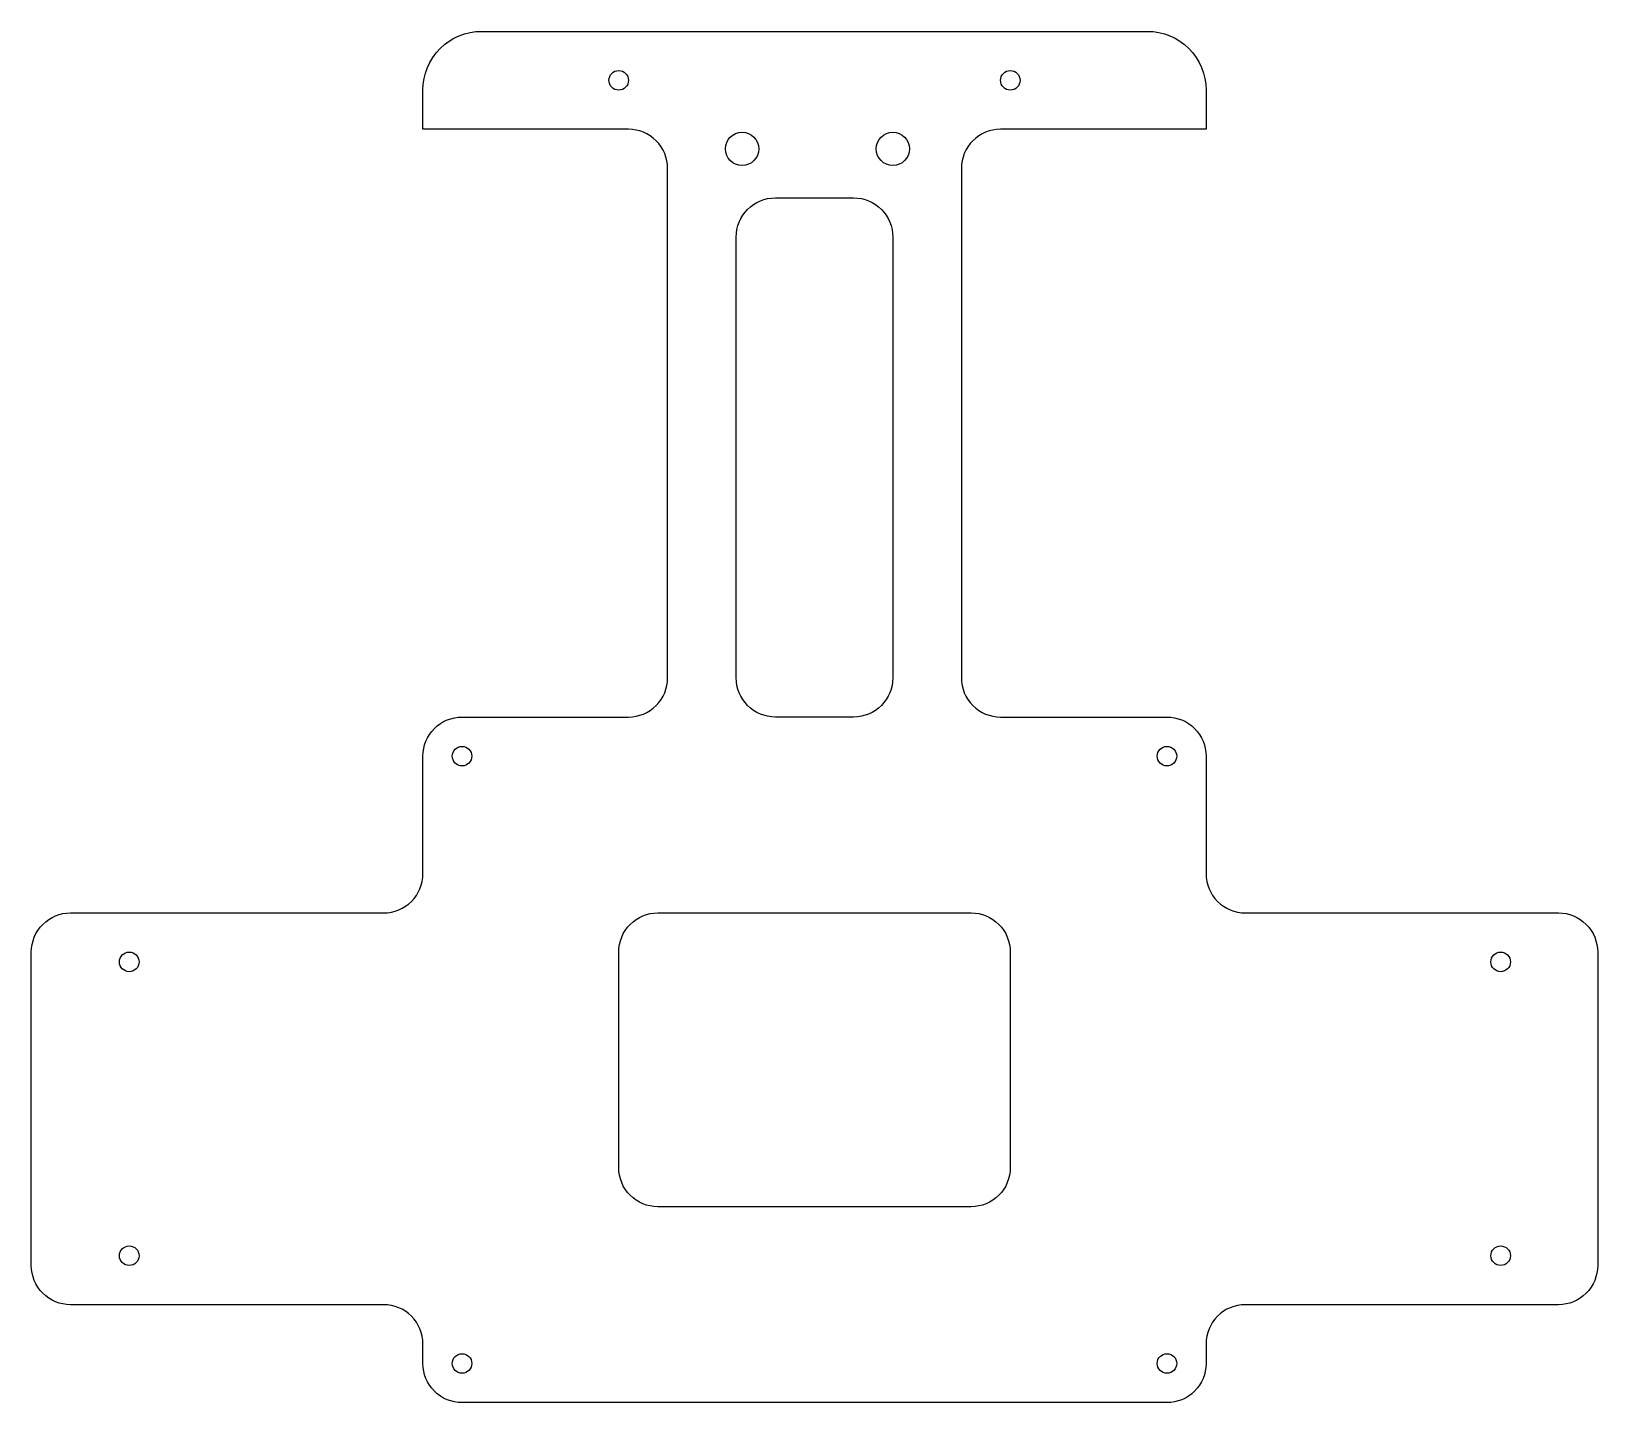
# Model space of a CAD drawing. Header units: inches. Extents: x 0 to 16, y 1.8 to 15.8.
import ezdxf

# ---------------------------------------------------------------- set-up
doc = ezdxf.new("R2010")
doc.units = ezdxf.units.IN
doc.header["$MEASUREMENT"] = 0

msp = doc.modelspace()

# ---------------------------------------------------------------- linework, layer by layer
for points in [[(3.6, 2.8), (0.4, 2.8, -0.414214), (0, 3.2), (0, 6.4, -0.414214), (0.4, 6.8), (3.6, 6.8, 0.414214), (4, 7.2), (4, 8.4, -0.414214), (4.4, 8.8), (6.1, 8.8, 0.414214), (6.5, 9.2), (6.5, 14.4, 0.414214), (6.1, 14.8), (4, 14.8), (4, 15.2, -0.414214), (4.6, 15.8), (11.4, 15.8, -0.414214), (12, 15.2), (12, 14.8), (9.9, 14.8, 0.414214), (9.5, 14.4), (9.5, 9.2, 0.414214), (9.9, 8.8), (11.6, 8.8, -0.414214), (12, 8.4), (12, 7.2, 0.414214), (12.4, 6.8), (15.6, 6.8, -0.414214), (16, 6.4), (16, 3.2, -0.414214), (15.6, 2.8), (12.4, 2.8, 0.414214), (12, 2.4), (12, 2.2, -0.414214), (11.6, 1.8), (4.4, 1.8, -0.414214), (4, 2.2), (4, 2.4, 0.414214)], [(7.6, 14.1), (8.4, 14.1, -0.414214), (8.8, 13.7), (8.8, 9.2, -0.414214), (8.4, 8.8), (7.6, 8.8, -0.414214), (7.2, 9.2), (7.2, 13.7, -0.414214)], [(6.4, 6.8), (9.6, 6.8, -0.414214), (10, 6.4), (10, 4.2, -0.414214), (9.6, 3.8), (6.4, 3.8, -0.414214), (6, 4.2), (6, 6.4, -0.414214)]]:
    msp.add_lwpolyline(points, format="xyb", close=True)
for centre, radius in [((6, 15.3), 0.1), ((10, 15.3), 0.1), ((7.26, 14.6), 0.17), ((8.8, 14.6), 0.17), ((4.4, 8.4), 0.1), ((11.6, 8.4), 0.1), ((1, 6.3), 0.1), ((15.009, 6.3), 0.1), ((1, 3.3), 0.1), ((15.009, 3.3), 0.1), ((4.4, 2.2), 0.1), ((11.6, 2.2), 0.1)]:
    msp.add_circle(centre, radius)

doc.saveas('drawing.dxf')
